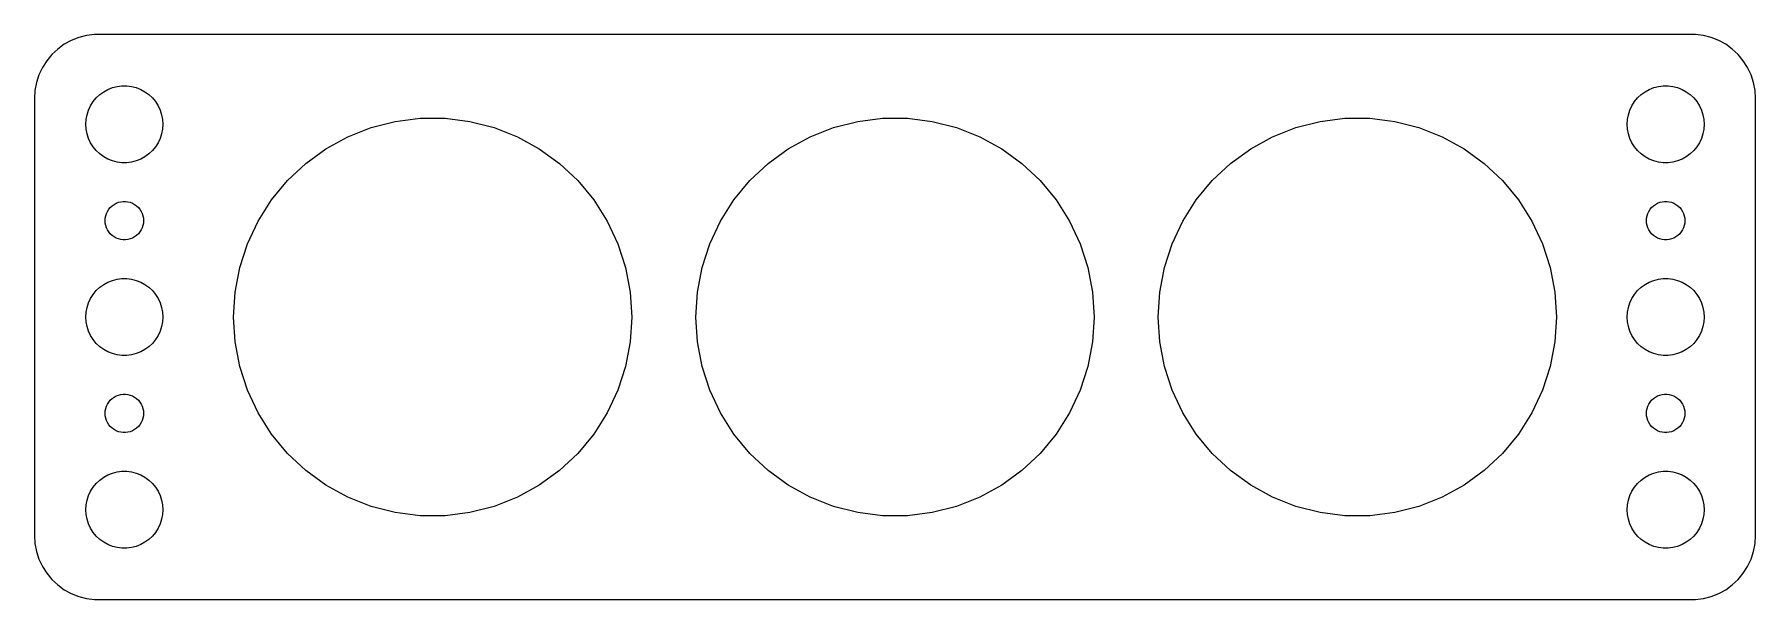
# Model space of a CAD drawing. Header units: metres. Extents: x -67 to 67, y -22 to 22.
import ezdxf

# ---------------------------------------------------------------- set-up
doc = ezdxf.new("R2010")
doc.units = ezdxf.units.M

msp = doc.modelspace()

# ---------------------------------------------------------------- linework, layer by layer
for p, q in [((-64.1289, 21.5241), (-64.6791, 21.2216)), ((-63.5451, 21.7553), (-64.1289, 21.5241)), ((-62.9369, 21.9114), (-63.5451, 21.7553)), ((-62.3139, 21.9901), (-62.9369, 21.9114)), ((62.3139, 21.9901), (-62.3139, 21.9901)), ((62.9369, 21.9114), (62.3139, 21.9901)), ((63.5451, 21.7553), (62.9369, 21.9114)), ((64.1289, 21.5241), (63.5451, 21.7553)), ((64.6791, 21.2216), (64.1289, 21.5241)), ((-65.6448, 20.4227), (-66.0451, 19.9389)), ((-65.1871, 20.8526), (-65.6448, 20.4227)), ((-64.6791, 21.2216), (-65.1871, 20.8526)), ((65.1871, 20.8526), (64.6791, 21.2216)), ((65.6448, 20.4227), (65.1871, 20.8526)), ((66.0451, 19.9389), (65.6448, 20.4227)), ((-66.6489, 18.8406), (-66.8429, 18.2434)), ((-66.3815, 19.4088), (-66.6489, 18.8406)), ((-66.0451, 19.9389), (-66.3815, 19.4088)), ((66.3815, 19.4088), (66.0451, 19.9389)), ((66.6489, 18.8406), (66.3815, 19.4088)), ((66.8429, 18.2434), (66.6489, 18.8406)), ((-66.9606, 17.6267), (-67, 17)), ((-66.8429, 18.2434), (-66.9606, 17.6267)), ((-61.9123, 17.3115), (-61.6075, 17.533)), ((-61.6075, 17.533), (-61.2773, 17.7145)), ((-61.2773, 17.7145), (-60.927, 17.8532)), ((-60.927, 17.8532), (-60.5621, 17.9469)), ((-60.5621, 17.9469), (-60.1884, 17.9941)), ((-60.1884, 17.9941), (-59.8116, 17.9941)), ((-59.8116, 17.9941), (-59.4379, 17.9469)), ((-59.4379, 17.9469), (-59.0729, 17.8532)), ((-59.0729, 17.8532), (-58.7227, 17.7145)), ((-58.7227, 17.7145), (-58.3925, 17.533)), ((-58.3925, 17.533), (-58.0877, 17.3115)), ((58.0877, 17.3115), (58.3925, 17.533)), ((58.3925, 17.533), (58.7227, 17.7145)), ((58.7227, 17.7145), (59.0729, 17.8532)), ((59.0729, 17.8532), (59.4379, 17.9469)), ((59.4379, 17.9469), (59.8116, 17.9941)), ((59.8116, 17.9941), (60.1884, 17.9941)), ((60.1884, 17.9941), (60.5621, 17.9469)), ((60.5621, 17.9469), (60.927, 17.8532)), ((60.927, 17.8532), (61.2773, 17.7145)), ((61.2773, 17.7145), (61.6075, 17.533)), ((61.6075, 17.533), (61.9123, 17.3115)), ((66.9606, 17.6267), (66.8429, 18.2434)), ((67, 17), (66.9606, 17.6267)), ((-67, 17), (-67, -17)), ((-62.9057, 15.7461), (-62.7893, 16.1044)), ((-62.7893, 16.1044), (-62.6289, 16.4453)), ((-62.6289, 16.4453), (-62.427, 16.7634)), ((-62.427, 16.7634), (-62.1869, 17.0536)), ((-62.1869, 17.0536), (-61.9123, 17.3115)), ((-58.0877, 17.3115), (-57.8131, 17.0536)), ((-57.8131, 17.0536), (-57.5729, 16.7634)), ((-57.5729, 16.7634), (-57.3711, 16.4453)), ((-57.3711, 16.4453), (-57.2107, 16.1044)), ((-57.2107, 16.1044), (-57.0942, 15.7461)), ((57.0942, 15.7461), (57.2107, 16.1044)), ((57.2107, 16.1044), (57.3711, 16.4453)), ((57.3711, 16.4453), (57.5729, 16.7634)), ((57.5729, 16.7634), (57.8131, 17.0536)), ((57.8131, 17.0536), (58.0877, 17.3115)), ((61.9123, 17.3115), (62.1869, 17.0536)), ((62.1869, 17.0536), (62.427, 16.7634)), ((62.427, 16.7634), (62.6289, 16.4453)), ((62.6289, 16.4453), (62.7893, 16.1044)), ((62.7893, 16.1044), (62.9057, 15.7461)), ((67, -17), (67, 17)), ((-63, 15), (-62.9763, 15.376)), ((-62.9763, 14.624), (-63, 15)), ((-62.9763, 15.376), (-62.9057, 15.7461)), ((-57.0942, 15.7461), (-57.0237, 15.376)), ((-57.0237, 15.376), (-57, 15)), ((-57, 15), (-57.0237, 14.624)), ((-42.5996, 14.0248), (-40.7898, 14.7414)), ((-40.7898, 14.7414), (-38.9044, 15.2254)), ((-38.9044, 15.2254), (-36.9733, 15.4694)), ((-36.9733, 15.4694), (-35.0267, 15.4694)), ((-35.0267, 15.4694), (-33.0956, 15.2254)), ((-33.0956, 15.2254), (-31.2102, 14.7414)), ((-31.2102, 14.7414), (-29.4004, 14.0248)), ((-6.59958, 14.0248), (-4.78975, 14.7414)), ((-4.78975, 14.7414), (-2.9044, 15.2254)), ((-2.9044, 15.2254), (-0.97325, 15.4694)), ((-0.97325, 15.4694), (0.97325, 15.4694)), ((0.97325, 15.4694), (2.9044, 15.2254)), ((2.9044, 15.2254), (4.78975, 14.7414)), ((4.78975, 14.7414), (6.59958, 14.0248)), ((29.4004, 14.0248), (31.2102, 14.7414)), ((31.2102, 14.7414), (33.0956, 15.2254)), ((33.0956, 15.2254), (35.0267, 15.4694)), ((35.0267, 15.4694), (36.9733, 15.4694)), ((36.9733, 15.4694), (38.9044, 15.2254)), ((38.9044, 15.2254), (40.7898, 14.7414)), ((40.7898, 14.7414), (42.5996, 14.0248)), ((57, 15), (57.0237, 15.376)), ((57.0237, 14.624), (57, 15)), ((57.0237, 15.376), (57.0942, 15.7461)), ((62.9057, 15.7461), (62.9763, 15.376)), ((62.9763, 15.376), (63, 15)), ((63, 15), (62.9763, 14.624)), ((-62.9057, 14.2539), (-62.9763, 14.624)), ((-62.7893, 13.8956), (-62.9057, 14.2539)), ((-62.6289, 13.5547), (-62.7893, 13.8956)), ((-62.427, 13.2366), (-62.6289, 13.5547)), ((-57.3711, 13.5547), (-57.5729, 13.2366)), ((-57.2107, 13.8956), (-57.3711, 13.5547)), ((-57.0942, 14.2539), (-57.2107, 13.8956)), ((-57.0237, 14.624), (-57.0942, 14.2539)), ((-44.3053, 13.0871), (-42.5996, 14.0248)), ((-29.4004, 14.0248), (-27.6947, 13.0871)), ((-8.30531, 13.0871), (-6.59958, 14.0248)), ((6.59958, 14.0248), (8.30531, 13.0871)), ((27.6947, 13.0871), (29.4004, 14.0248)), ((42.5996, 14.0248), (44.3053, 13.0871)), ((57.0942, 14.2539), (57.0237, 14.624)), ((57.2107, 13.8956), (57.0942, 14.2539)), ((57.3711, 13.5547), (57.2107, 13.8956)), ((57.5729, 13.2366), (57.3711, 13.5547)), ((62.6289, 13.5547), (62.427, 13.2366)), ((62.7893, 13.8956), (62.6289, 13.5547)), ((62.9057, 14.2539), (62.7893, 13.8956)), ((62.9763, 14.624), (62.9057, 14.2539)), ((-62.1869, 12.9464), (-62.427, 13.2366)), ((-61.9123, 12.6884), (-62.1869, 12.9464)), ((-61.6075, 12.467), (-61.9123, 12.6884)), ((-61.2773, 12.2855), (-61.6075, 12.467)), ((-60.927, 12.1468), (-61.2773, 12.2855)), ((-60.5621, 12.0531), (-60.927, 12.1468)), ((-59.0729, 12.1468), (-59.4379, 12.0531)), ((-58.7227, 12.2855), (-59.0729, 12.1468)), ((-58.3925, 12.467), (-58.7227, 12.2855)), ((-58.0877, 12.6884), (-58.3925, 12.467)), ((-57.8131, 12.9464), (-58.0877, 12.6884)), ((-57.5729, 13.2366), (-57.8131, 12.9464)), ((-45.8801, 11.9429), (-44.3053, 13.0871)), ((-27.6947, 13.0871), (-26.1199, 11.9429)), ((-9.88007, 11.9429), (-8.30531, 13.0871)), ((8.30531, 13.0871), (9.88007, 11.9429)), ((26.1199, 11.9429), (27.6947, 13.0871)), ((44.3053, 13.0871), (45.8801, 11.9429)), ((57.8131, 12.9464), (57.5729, 13.2366)), ((58.0877, 12.6884), (57.8131, 12.9464)), ((58.3925, 12.467), (58.0877, 12.6884)), ((58.7227, 12.2855), (58.3925, 12.467)), ((59.0729, 12.1468), (58.7227, 12.2855)), ((59.4379, 12.0531), (59.0729, 12.1468)), ((60.927, 12.1468), (60.5621, 12.0531)), ((61.2773, 12.2855), (60.927, 12.1468)), ((61.6075, 12.467), (61.2773, 12.2855)), ((61.9123, 12.6884), (61.6075, 12.467)), ((62.1869, 12.9464), (61.9123, 12.6884)), ((62.427, 13.2366), (62.1869, 12.9464)), ((-60.1884, 12.0059), (-60.5621, 12.0531)), ((-59.8116, 12.0059), (-60.1884, 12.0059)), ((-59.4379, 12.0531), (-59.8116, 12.0059)), ((-47.299, 10.6105), (-45.8801, 11.9429)), ((-26.1199, 11.9429), (-24.701, 10.6105)), ((-11.299, 10.6105), (-9.88007, 11.9429)), ((9.88007, 11.9429), (11.299, 10.6105)), ((24.701, 10.6105), (26.1199, 11.9429)), ((45.8801, 11.9429), (47.299, 10.6105)), ((59.8116, 12.0059), (59.4379, 12.0531)), ((60.1884, 12.0059), (59.8116, 12.0059)), ((60.5621, 12.0531), (60.1884, 12.0059)), ((-48.5398, 9.11066), (-47.299, 10.6105)), ((-24.701, 10.6105), (-23.4602, 9.11066)), ((-12.5397, 9.11066), (-11.299, 10.6105)), ((11.299, 10.6105), (12.5397, 9.11066)), ((23.4602, 9.11066), (24.701, 10.6105)), ((47.299, 10.6105), (48.5398, 9.11066)), ((-61.4529, 7.87303), (-61.3947, 8.05219)), ((-61.3947, 8.05219), (-61.3145, 8.22263)), ((-61.3145, 8.22263), (-61.2135, 8.38167)), ((-61.2135, 8.38167), (-61.0934, 8.52681)), ((-61.0934, 8.52681), (-60.9561, 8.65576)), ((-60.9561, 8.65576), (-60.8037, 8.76648)), ((-60.8037, 8.76648), (-60.6387, 8.85724)), ((-60.6387, 8.85724), (-60.4635, 8.92657)), ((-60.4635, 8.92657), (-60.2811, 8.97342)), ((-60.2811, 8.97342), (-60.0942, 8.99704)), ((-60.0942, 8.99704), (-59.9058, 8.99704)), ((-59.9058, 8.99704), (-59.7189, 8.97342)), ((-59.7189, 8.97342), (-59.5365, 8.92657)), ((-59.5365, 8.92657), (-59.3613, 8.85724)), ((-59.3613, 8.85724), (-59.1963, 8.76648)), ((-59.1963, 8.76648), (-59.0439, 8.65576)), ((-59.0439, 8.65576), (-58.9065, 8.52681)), ((-58.9065, 8.52681), (-58.7865, 8.38167)), ((-58.7865, 8.38167), (-58.6855, 8.22263)), ((-58.6855, 8.22263), (-58.6053, 8.05219)), ((-58.6053, 8.05219), (-58.5471, 7.87303)), ((-49.5827, 7.46718), (-48.5398, 9.11066)), ((-23.4602, 9.11066), (-22.4172, 7.46718)), ((-13.5827, 7.46718), (-12.5397, 9.11066)), ((12.5397, 9.11066), (13.5827, 7.46718)), ((22.4172, 7.46718), (23.4602, 9.11066)), ((48.5398, 9.11066), (49.5827, 7.46718)), ((58.5471, 7.87303), (58.6053, 8.05219)), ((58.6053, 8.05219), (58.6855, 8.22263)), ((58.6855, 8.22263), (58.7865, 8.38167)), ((58.7865, 8.38167), (58.9065, 8.52681)), ((58.9065, 8.52681), (59.0439, 8.65576)), ((59.0439, 8.65576), (59.1963, 8.76648)), ((59.1963, 8.76648), (59.3613, 8.85724)), ((59.3613, 8.85724), (59.5365, 8.92657)), ((59.5365, 8.92657), (59.7189, 8.97342)), ((59.7189, 8.97342), (59.9058, 8.99704)), ((59.9058, 8.99704), (60.0942, 8.99704)), ((60.0942, 8.99704), (60.2811, 8.97342)), ((60.2811, 8.97342), (60.4635, 8.92657)), ((60.4635, 8.92657), (60.6387, 8.85724)), ((60.6387, 8.85724), (60.8037, 8.76648)), ((60.8037, 8.76648), (60.9561, 8.65576)), ((60.9561, 8.65576), (61.0934, 8.52681)), ((61.0934, 8.52681), (61.2135, 8.38167)), ((61.2135, 8.38167), (61.3145, 8.22263)), ((61.3145, 8.22263), (61.3947, 8.05219)), ((61.3947, 8.05219), (61.4529, 7.87303)), ((-61.5, 7.5), (-61.4882, 7.68799)), ((-61.4882, 7.312), (-61.5, 7.5)), ((-61.4882, 7.68799), (-61.4529, 7.87303)), ((-61.4529, 7.12695), (-61.4882, 7.312)), ((-61.3947, 6.9478), (-61.4529, 7.12695)), ((-61.3145, 6.77736), (-61.3947, 6.9478)), ((-61.2135, 6.61832), (-61.3145, 6.77736)), ((-58.6855, 6.77736), (-58.7865, 6.61832)), ((-58.6053, 6.9478), (-58.6855, 6.77736)), ((-58.5471, 7.12695), (-58.6053, 6.9478)), ((-58.5471, 7.87303), (-58.5118, 7.68799)), ((-58.5118, 7.312), (-58.5471, 7.12695)), ((-58.5118, 7.68799), (-58.5, 7.5)), ((-58.5, 7.5), (-58.5118, 7.312)), ((-50.4115, 5.70592), (-49.5827, 7.46718)), ((-22.4172, 7.46718), (-21.5885, 5.70592)), ((-14.4115, 5.70592), (-13.5827, 7.46718)), ((13.5827, 7.46718), (14.4115, 5.70592)), ((21.5885, 5.70592), (22.4172, 7.46718)), ((49.5827, 7.46718), (50.4115, 5.70592)), ((58.5, 7.5), (58.5118, 7.68799)), ((58.5118, 7.312), (58.5, 7.5)), ((58.5118, 7.68799), (58.5471, 7.87303)), ((58.5471, 7.12695), (58.5118, 7.312)), ((58.6053, 6.9478), (58.5471, 7.12695)), ((58.6855, 6.77736), (58.6053, 6.9478)), ((58.7865, 6.61832), (58.6855, 6.77736)), ((61.3145, 6.77736), (61.2135, 6.61832)), ((61.3947, 6.9478), (61.3145, 6.77736)), ((61.4529, 7.12695), (61.3947, 6.9478)), ((61.4529, 7.87303), (61.4882, 7.68799)), ((61.4882, 7.312), (61.4529, 7.12695)), ((61.4882, 7.68799), (61.5, 7.5)), ((61.5, 7.5), (61.4882, 7.312)), ((-61.0934, 6.47318), (-61.2135, 6.61832)), ((-60.9561, 6.34422), (-61.0934, 6.47318)), ((-60.8037, 6.23351), (-60.9561, 6.34422)), ((-60.6387, 6.14275), (-60.8037, 6.23351)), ((-60.4635, 6.07341), (-60.6387, 6.14275)), ((-60.2811, 6.02657), (-60.4635, 6.07341)), ((-60.0942, 6.00294), (-60.2811, 6.02657)), ((-59.9058, 6.00294), (-60.0942, 6.00294)), ((-59.7189, 6.02657), (-59.9058, 6.00294)), ((-59.5365, 6.07341), (-59.7189, 6.02657)), ((-59.3613, 6.14275), (-59.5365, 6.07341)), ((-59.1963, 6.23351), (-59.3613, 6.14275)), ((-59.0439, 6.34422), (-59.1963, 6.23351)), ((-58.9065, 6.47318), (-59.0439, 6.34422)), ((-58.7865, 6.61832), (-58.9065, 6.47318)), ((-51.013, 3.85469), (-50.4115, 5.70592)), ((-21.5885, 5.70592), (-20.987, 3.85469)), ((-15.013, 3.85469), (-14.4115, 5.70592)), ((14.4115, 5.70592), (15.013, 3.85469)), ((20.987, 3.85469), (21.5885, 5.70592)), ((50.4115, 5.70592), (51.013, 3.85469)), ((58.9065, 6.47318), (58.7865, 6.61832)), ((59.0439, 6.34422), (58.9065, 6.47318)), ((59.1963, 6.23351), (59.0439, 6.34422)), ((59.3613, 6.14275), (59.1963, 6.23351)), ((59.5365, 6.07341), (59.3613, 6.14275)), ((59.7189, 6.02657), (59.5365, 6.07341)), ((59.9058, 6.00294), (59.7189, 6.02657)), ((60.0942, 6.00294), (59.9058, 6.00294)), ((60.2811, 6.02657), (60.0942, 6.00294)), ((60.4635, 6.07341), (60.2811, 6.02657)), ((60.6387, 6.14275), (60.4635, 6.07341)), ((60.8037, 6.23351), (60.6387, 6.14275)), ((60.9561, 6.34422), (60.8037, 6.23351)), ((61.0934, 6.47318), (60.9561, 6.34422)), ((61.2135, 6.61832), (61.0934, 6.47318)), ((-61.6075, 2.53297), (-61.2773, 2.71448)), ((-61.2773, 2.71448), (-60.927, 2.85316)), ((-60.927, 2.85316), (-60.5621, 2.94685)), ((-60.5621, 2.94685), (-60.1884, 2.99408)), ((-60.1884, 2.99408), (-59.8116, 2.99408)), ((-59.8116, 2.99408), (-59.4379, 2.94685)), ((-59.4379, 2.94685), (-59.0729, 2.85316)), ((-59.0729, 2.85316), (-58.7227, 2.71448)), ((-58.7227, 2.71448), (-58.3925, 2.53297)), ((-51.3778, 1.94266), (-51.013, 3.85469)), ((-20.987, 3.85469), (-20.6222, 1.94266)), ((-15.3778, 1.94266), (-15.013, 3.85469)), ((15.013, 3.85469), (15.3778, 1.94266)), ((20.6222, 1.94266), (20.987, 3.85469)), ((51.013, 3.85469), (51.3778, 1.94266)), ((58.3925, 2.53297), (58.7227, 2.71448)), ((58.7227, 2.71448), (59.0729, 2.85316)), ((59.0729, 2.85316), (59.4379, 2.94685)), ((59.4379, 2.94685), (59.8116, 2.99408)), ((59.8116, 2.99408), (60.1884, 2.99408)), ((60.1884, 2.99408), (60.5621, 2.94685)), ((60.5621, 2.94685), (60.927, 2.85316)), ((60.927, 2.85316), (61.2773, 2.71448)), ((61.2773, 2.71448), (61.6075, 2.53297)), ((-62.7893, 1.10437), (-62.6289, 1.44525)), ((-62.6289, 1.44525), (-62.427, 1.76335)), ((-62.427, 1.76335), (-62.1869, 2.05363)), ((-62.1869, 2.05363), (-61.9123, 2.31154)), ((-61.9123, 2.31154), (-61.6075, 2.53297)), ((-58.3925, 2.53297), (-58.0877, 2.31154)), ((-58.0877, 2.31154), (-57.8131, 2.05363)), ((-57.8131, 2.05363), (-57.5729, 1.76335)), ((-57.5729, 1.76335), (-57.3711, 1.44525)), ((-57.3711, 1.44525), (-57.2107, 1.10437)), ((-51.5, 0), (-51.3778, 1.94266)), ((-20.6222, 1.94266), (-20.5, 0)), ((-15.5, 0), (-15.3778, 1.94266)), ((15.3778, 1.94266), (15.5, 0)), ((20.5, 0), (20.6222, 1.94266)), ((51.3778, 1.94266), (51.5, 0)), ((57.2107, 1.10437), (57.3711, 1.44525)), ((57.3711, 1.44525), (57.5729, 1.76335)), ((57.5729, 1.76335), (57.8131, 2.05363)), ((57.8131, 2.05363), (58.0877, 2.31154)), ((58.0877, 2.31154), (58.3925, 2.53297)), ((61.6075, 2.53297), (61.9123, 2.31154)), ((61.9123, 2.31154), (62.1869, 2.05363)), ((62.1869, 2.05363), (62.427, 1.76335)), ((62.427, 1.76335), (62.6289, 1.44525)), ((62.6289, 1.44525), (62.7893, 1.10437)), ((-63, 0), (-62.9763, 0.37599)), ((-62.9763, -0.37599), (-63, 0)), ((-62.9763, 0.37599), (-62.9057, 0.74606)), ((-62.9057, 0.74606), (-62.7893, 1.10437)), ((-57.2107, 1.10437), (-57.0942, 0.74606)), ((-57.0942, 0.74606), (-57.0237, 0.37599)), ((-57.0237, 0.37599), (-57, 0)), ((-57, 0), (-57.0237, -0.37599)), ((-51.3778, -1.94266), (-51.5, 0)), ((-20.5, 0), (-20.6222, -1.94266)), ((-15.3778, -1.94266), (-15.5, 0)), ((15.5, 0), (15.3778, -1.94266)), ((20.6222, -1.94266), (20.5, 0)), ((51.5, 0), (51.3778, -1.94266)), ((57, 0), (57.0237, 0.37599)), ((57.0237, -0.37599), (57, 0)), ((57.0237, 0.37599), (57.0942, 0.74606)), ((57.0942, 0.74606), (57.2107, 1.10437)), ((62.7893, 1.10437), (62.9057, 0.74606)), ((62.9057, 0.74606), (62.9763, 0.37599)), ((62.9763, 0.37599), (63, 0)), ((63, 0), (62.9763, -0.37599)), ((-62.9057, -0.74606), (-62.9763, -0.37599)), ((-62.7893, -1.10437), (-62.9057, -0.74606)), ((-62.6289, -1.44525), (-62.7893, -1.10437)), ((-57.2107, -1.10437), (-57.3711, -1.44525)), ((-57.0942, -0.74606), (-57.2107, -1.10437)), ((-57.0237, -0.37599), (-57.0942, -0.74606)), ((57.0942, -0.74606), (57.0237, -0.37599)), ((57.2107, -1.10437), (57.0942, -0.74606)), ((57.3711, -1.44525), (57.2107, -1.10437)), ((62.7893, -1.10437), (62.6289, -1.44525)), ((62.9057, -0.74606), (62.7893, -1.10437)), ((62.9763, -0.37599), (62.9057, -0.74606)), ((-62.427, -1.76335), (-62.6289, -1.44525)), ((-62.1869, -2.05363), (-62.427, -1.76335)), ((-61.9123, -2.31154), (-62.1869, -2.05363)), ((-61.6075, -2.53297), (-61.9123, -2.31154)), ((-61.2773, -2.71448), (-61.6075, -2.53297)), ((-58.3925, -2.53297), (-58.7227, -2.71448)), ((-58.0877, -2.31154), (-58.3925, -2.53297)), ((-57.8131, -2.05363), (-58.0877, -2.31154)), ((-57.5729, -1.76335), (-57.8131, -2.05363)), ((-57.3711, -1.44525), (-57.5729, -1.76335)), ((-51.013, -3.85469), (-51.3778, -1.94266)), ((-20.6222, -1.94266), (-20.987, -3.85469)), ((-15.013, -3.85469), (-15.3778, -1.94266)), ((15.3778, -1.94266), (15.013, -3.85469)), ((20.987, -3.85469), (20.6222, -1.94266)), ((51.3778, -1.94266), (51.013, -3.85469)), ((57.5729, -1.76335), (57.3711, -1.44525)), ((57.8131, -2.05363), (57.5729, -1.76335)), ((58.0877, -2.31154), (57.8131, -2.05363)), ((58.3925, -2.53297), (58.0877, -2.31154)), ((58.7227, -2.71448), (58.3925, -2.53297)), ((61.6075, -2.53297), (61.2773, -2.71448)), ((61.9123, -2.31154), (61.6075, -2.53297)), ((62.1869, -2.05363), (61.9123, -2.31154)), ((62.427, -1.76335), (62.1869, -2.05363)), ((62.6289, -1.44525), (62.427, -1.76335)), ((-60.927, -2.85316), (-61.2773, -2.71448)), ((-60.5621, -2.94685), (-60.927, -2.85316)), ((-60.1884, -2.99408), (-60.5621, -2.94685)), ((-59.8116, -2.99408), (-60.1884, -2.99408)), ((-59.4379, -2.94685), (-59.8116, -2.99408)), ((-59.0729, -2.85316), (-59.4379, -2.94685)), ((-58.7227, -2.71448), (-59.0729, -2.85316)), ((-50.4115, -5.70592), (-51.013, -3.85469)), ((-20.987, -3.85469), (-21.5885, -5.70592)), ((-14.4115, -5.70592), (-15.013, -3.85469)), ((15.013, -3.85469), (14.4115, -5.70592)), ((21.5885, -5.70592), (20.987, -3.85469)), ((51.013, -3.85469), (50.4115, -5.70592)), ((59.0729, -2.85316), (58.7227, -2.71448)), ((59.4379, -2.94685), (59.0729, -2.85316)), ((59.8116, -2.99408), (59.4379, -2.94685)), ((60.1884, -2.99408), (59.8116, -2.99408)), ((60.5621, -2.94685), (60.1884, -2.99408)), ((60.927, -2.85316), (60.5621, -2.94685)), ((61.2773, -2.71448), (60.927, -2.85316)), ((-61.3145, -6.77736), (-61.2135, -6.61832)), ((-61.2135, -6.61832), (-61.0934, -6.47318)), ((-61.0934, -6.47318), (-60.9561, -6.34422)), ((-60.9561, -6.34422), (-60.8037, -6.23351)), ((-60.8037, -6.23351), (-60.6387, -6.14275)), ((-60.6387, -6.14275), (-60.4635, -6.07341)), ((-60.4635, -6.07341), (-60.2811, -6.02657)), ((-60.2811, -6.02657), (-60.0942, -6.00294)), ((-60.0942, -6.00294), (-59.9058, -6.00294)), ((-59.9058, -6.00294), (-59.7189, -6.02657)), ((-59.7189, -6.02657), (-59.5365, -6.07341)), ((-59.5365, -6.07341), (-59.3613, -6.14275)), ((-59.3613, -6.14275), (-59.1963, -6.23351)), ((-59.1963, -6.23351), (-59.0439, -6.34422)), ((-59.0439, -6.34422), (-58.9065, -6.47318)), ((-58.9065, -6.47318), (-58.7865, -6.61832)), ((-58.7865, -6.61832), (-58.6855, -6.77736)), ((-49.5827, -7.46718), (-50.4115, -5.70592)), ((-21.5885, -5.70592), (-22.4172, -7.46718)), ((-13.5827, -7.46718), (-14.4115, -5.70592)), ((14.4115, -5.70592), (13.5827, -7.46718)), ((22.4172, -7.46718), (21.5885, -5.70592)), ((50.4115, -5.70592), (49.5827, -7.46718)), ((58.6855, -6.77736), (58.7865, -6.61832)), ((58.7865, -6.61832), (58.9065, -6.47318)), ((58.9065, -6.47318), (59.0439, -6.34422)), ((59.0439, -6.34422), (59.1963, -6.23351)), ((59.1963, -6.23351), (59.3613, -6.14275)), ((59.3613, -6.14275), (59.5365, -6.07341)), ((59.5365, -6.07341), (59.7189, -6.02657)), ((59.7189, -6.02657), (59.9058, -6.00294)), ((59.9058, -6.00294), (60.0942, -6.00294)), ((60.0942, -6.00294), (60.2811, -6.02657)), ((60.2811, -6.02657), (60.4635, -6.07341)), ((60.4635, -6.07341), (60.6387, -6.14275)), ((60.6387, -6.14275), (60.8037, -6.23351)), ((60.8037, -6.23351), (60.9561, -6.34422)), ((60.9561, -6.34422), (61.0934, -6.47318)), ((61.0934, -6.47318), (61.2135, -6.61832)), ((61.2135, -6.61832), (61.3145, -6.77736)), ((-61.5, -7.5), (-61.4882, -7.312)), ((-61.4882, -7.68799), (-61.5, -7.5)), ((-61.4882, -7.312), (-61.4529, -7.12695)), ((-61.4529, -7.87303), (-61.4882, -7.68799)), ((-61.4529, -7.12695), (-61.3947, -6.9478)), ((-61.3947, -8.05219), (-61.4529, -7.87303)), ((-61.3947, -6.9478), (-61.3145, -6.77736)), ((-58.6855, -6.77736), (-58.6053, -6.9478)), ((-58.6053, -6.9478), (-58.5471, -7.12695)), ((-58.5471, -7.87303), (-58.6053, -8.05219)), ((-58.5471, -7.12695), (-58.5118, -7.312)), ((-58.5118, -7.68799), (-58.5471, -7.87303)), ((-58.5118, -7.312), (-58.5, -7.5)), ((-58.5, -7.5), (-58.5118, -7.68799)), ((-48.5398, -9.11066), (-49.5827, -7.46718)), ((-22.4172, -7.46718), (-23.4602, -9.11066)), ((-12.5397, -9.11066), (-13.5827, -7.46718)), ((13.5827, -7.46718), (12.5397, -9.11066)), ((23.4602, -9.11066), (22.4172, -7.46718)), ((49.5827, -7.46718), (48.5398, -9.11066)), ((58.5, -7.5), (58.5118, -7.312)), ((58.5118, -7.68799), (58.5, -7.5)), ((58.5118, -7.312), (58.5471, -7.12695)), ((58.5471, -7.87303), (58.5118, -7.68799)), ((58.5471, -7.12695), (58.6053, -6.9478)), ((58.6053, -8.05219), (58.5471, -7.87303)), ((58.6053, -6.9478), (58.6855, -6.77736)), ((61.3145, -6.77736), (61.3947, -6.9478)), ((61.3947, -6.9478), (61.4529, -7.12695)), ((61.4529, -7.87303), (61.3947, -8.05219)), ((61.4529, -7.12695), (61.4882, -7.312)), ((61.4882, -7.68799), (61.4529, -7.87303)), ((61.4882, -7.312), (61.5, -7.5)), ((61.5, -7.5), (61.4882, -7.68799)), ((-61.3145, -8.22263), (-61.3947, -8.05219)), ((-61.2135, -8.38167), (-61.3145, -8.22263)), ((-61.0934, -8.52681), (-61.2135, -8.38167)), ((-60.9561, -8.65576), (-61.0934, -8.52681)), ((-60.8037, -8.76648), (-60.9561, -8.65576)), ((-60.6387, -8.85724), (-60.8037, -8.76648)), ((-60.4635, -8.92657), (-60.6387, -8.85724)), ((-60.2811, -8.97342), (-60.4635, -8.92657)), ((-60.0942, -8.99704), (-60.2811, -8.97342)), ((-59.9058, -8.99704), (-60.0942, -8.99704)), ((-59.7189, -8.97342), (-59.9058, -8.99704)), ((-59.5365, -8.92657), (-59.7189, -8.97342)), ((-59.3613, -8.85724), (-59.5365, -8.92657)), ((-59.1963, -8.76648), (-59.3613, -8.85724)), ((-59.0439, -8.65576), (-59.1963, -8.76648)), ((-58.9065, -8.52681), (-59.0439, -8.65576)), ((-58.7865, -8.38167), (-58.9065, -8.52681)), ((-58.6855, -8.22263), (-58.7865, -8.38167)), ((-58.6053, -8.05219), (-58.6855, -8.22263)), ((-47.299, -10.6105), (-48.5398, -9.11066)), ((-23.4602, -9.11066), (-24.701, -10.6105)), ((-11.299, -10.6105), (-12.5397, -9.11066)), ((12.5397, -9.11066), (11.299, -10.6105)), ((24.701, -10.6105), (23.4602, -9.11066)), ((48.5398, -9.11066), (47.299, -10.6105)), ((58.6855, -8.22263), (58.6053, -8.05219)), ((58.7865, -8.38167), (58.6855, -8.22263)), ((58.9065, -8.52681), (58.7865, -8.38167)), ((59.0439, -8.65576), (58.9065, -8.52681)), ((59.1963, -8.76648), (59.0439, -8.65576)), ((59.3613, -8.85724), (59.1963, -8.76648)), ((59.5365, -8.92657), (59.3613, -8.85724)), ((59.7189, -8.97342), (59.5365, -8.92657)), ((59.9058, -8.99704), (59.7189, -8.97342)), ((60.0942, -8.99704), (59.9058, -8.99704)), ((60.2811, -8.97342), (60.0942, -8.99704)), ((60.4635, -8.92657), (60.2811, -8.97342)), ((60.6387, -8.85724), (60.4635, -8.92657)), ((60.8037, -8.76648), (60.6387, -8.85724)), ((60.9561, -8.65576), (60.8037, -8.76648)), ((61.0934, -8.52681), (60.9561, -8.65576)), ((61.2135, -8.38167), (61.0934, -8.52681)), ((61.3145, -8.22263), (61.2135, -8.38167)), ((61.3947, -8.05219), (61.3145, -8.22263)), ((-45.8801, -11.9429), (-47.299, -10.6105)), ((-24.701, -10.6105), (-26.1199, -11.9429)), ((-9.88007, -11.9429), (-11.299, -10.6105)), ((11.299, -10.6105), (9.88007, -11.9429)), ((26.1199, -11.9429), (24.701, -10.6105)), ((47.299, -10.6105), (45.8801, -11.9429)), ((-60.927, -12.1468), (-60.5621, -12.0531)), ((-60.5621, -12.0531), (-60.1884, -12.0059)), ((-60.1884, -12.0059), (-59.8116, -12.0059)), ((-59.8116, -12.0059), (-59.4379, -12.0531)), ((-59.4379, -12.0531), (-59.0729, -12.1468)), ((-44.3053, -13.0871), (-45.8801, -11.9429)), ((-26.1199, -11.9429), (-27.6947, -13.0871)), ((-8.30531, -13.0871), (-9.88007, -11.9429)), ((9.88007, -11.9429), (8.30531, -13.0871)), ((27.6947, -13.0871), (26.1199, -11.9429)), ((45.8801, -11.9429), (44.3053, -13.0871)), ((59.0729, -12.1468), (59.4379, -12.0531)), ((59.4379, -12.0531), (59.8116, -12.0059)), ((59.8116, -12.0059), (60.1884, -12.0059)), ((60.1884, -12.0059), (60.5621, -12.0531)), ((60.5621, -12.0531), (60.927, -12.1468)), ((-62.6289, -13.5547), (-62.427, -13.2366)), ((-62.427, -13.2366), (-62.1869, -12.9464)), ((-62.1869, -12.9464), (-61.9123, -12.6884)), ((-61.9123, -12.6884), (-61.6075, -12.467)), ((-61.6075, -12.467), (-61.2773, -12.2855)), ((-61.2773, -12.2855), (-60.927, -12.1468)), ((-59.0729, -12.1468), (-58.7227, -12.2855)), ((-58.7227, -12.2855), (-58.3925, -12.467)), ((-58.3925, -12.467), (-58.0877, -12.6884)), ((-58.0877, -12.6884), (-57.8131, -12.9464)), ((-57.8131, -12.9464), (-57.5729, -13.2366)), ((-57.5729, -13.2366), (-57.3711, -13.5547)), ((-42.5996, -14.0248), (-44.3053, -13.0871)), ((-27.6947, -13.0871), (-29.4004, -14.0248)), ((-6.59958, -14.0248), (-8.30531, -13.0871)), ((8.30531, -13.0871), (6.59958, -14.0248)), ((29.4004, -14.0248), (27.6947, -13.0871)), ((44.3053, -13.0871), (42.5996, -14.0248)), ((57.3711, -13.5547), (57.5729, -13.2366)), ((57.5729, -13.2366), (57.8131, -12.9464)), ((57.8131, -12.9464), (58.0877, -12.6884)), ((58.0877, -12.6884), (58.3925, -12.467)), ((58.3925, -12.467), (58.7227, -12.2855)), ((58.7227, -12.2855), (59.0729, -12.1468)), ((60.927, -12.1468), (61.2773, -12.2855)), ((61.2773, -12.2855), (61.6075, -12.467)), ((61.6075, -12.467), (61.9123, -12.6884)), ((61.9123, -12.6884), (62.1869, -12.9464)), ((62.1869, -12.9464), (62.427, -13.2366)), ((62.427, -13.2366), (62.6289, -13.5547)), ((-63, -15), (-62.9763, -14.624)), ((-62.9763, -14.624), (-62.9057, -14.2539)), ((-62.9057, -14.2539), (-62.7893, -13.8956)), ((-62.7893, -13.8956), (-62.6289, -13.5547)), ((-57.3711, -13.5547), (-57.2107, -13.8956)), ((-57.2107, -13.8956), (-57.0942, -14.2539)), ((-57.0942, -14.2539), (-57.0237, -14.624)), ((-57.0237, -14.624), (-57, -15)), ((-40.7898, -14.7414), (-42.5996, -14.0248)), ((-29.4004, -14.0248), (-31.2102, -14.7414)), ((-4.78975, -14.7414), (-6.59958, -14.0248)), ((6.59958, -14.0248), (4.78975, -14.7414)), ((31.2102, -14.7414), (29.4004, -14.0248)), ((42.5996, -14.0248), (40.7898, -14.7414)), ((57, -15), (57.0237, -14.624)), ((57.0237, -14.624), (57.0942, -14.2539)), ((57.0942, -14.2539), (57.2107, -13.8956)), ((57.2107, -13.8956), (57.3711, -13.5547)), ((62.6289, -13.5547), (62.7893, -13.8956)), ((62.7893, -13.8956), (62.9057, -14.2539)), ((62.9057, -14.2539), (62.9763, -14.624)), ((62.9763, -14.624), (63, -15)), ((-62.9763, -15.376), (-63, -15)), ((-62.9057, -15.7461), (-62.9763, -15.376)), ((-62.7893, -16.1044), (-62.9057, -15.7461)), ((-57.0942, -15.7461), (-57.2107, -16.1044)), ((-57.0237, -15.376), (-57.0942, -15.7461)), ((-57, -15), (-57.0237, -15.376)), ((-38.9044, -15.2254), (-40.7898, -14.7414)), ((-36.9733, -15.4694), (-38.9044, -15.2254)), ((-35.0267, -15.4694), (-36.9733, -15.4694)), ((-33.0956, -15.2254), (-35.0267, -15.4694)), ((-31.2102, -14.7414), (-33.0956, -15.2254)), ((-2.9044, -15.2254), (-4.78975, -14.7414)), ((-0.97325, -15.4694), (-2.9044, -15.2254)), ((0.97325, -15.4694), (-0.97325, -15.4694)), ((2.9044, -15.2254), (0.97325, -15.4694)), ((4.78975, -14.7414), (2.9044, -15.2254)), ((33.0956, -15.2254), (31.2102, -14.7414)), ((35.0267, -15.4694), (33.0956, -15.2254)), ((36.9733, -15.4694), (35.0267, -15.4694)), ((38.9044, -15.2254), (36.9733, -15.4694)), ((40.7898, -14.7414), (38.9044, -15.2254)), ((57.0237, -15.376), (57, -15)), ((57.0942, -15.7461), (57.0237, -15.376)), ((57.2107, -16.1044), (57.0942, -15.7461)), ((62.9057, -15.7461), (62.7893, -16.1044)), ((62.9763, -15.376), (62.9057, -15.7461)), ((63, -15), (62.9763, -15.376)), ((-67, -17), (-66.9606, -17.6267)), ((-62.6289, -16.4453), (-62.7893, -16.1044)), ((-62.427, -16.7634), (-62.6289, -16.4453)), ((-62.1869, -17.0536), (-62.427, -16.7634)), ((-61.9123, -17.3115), (-62.1869, -17.0536)), ((-61.6075, -17.533), (-61.9123, -17.3115)), ((-58.0877, -17.3115), (-58.3925, -17.533)), ((-57.8131, -17.0536), (-58.0877, -17.3115)), ((-57.5729, -16.7634), (-57.8131, -17.0536)), ((-57.3711, -16.4453), (-57.5729, -16.7634)), ((-57.2107, -16.1044), (-57.3711, -16.4453)), ((57.3711, -16.4453), (57.2107, -16.1044)), ((57.5729, -16.7634), (57.3711, -16.4453)), ((57.8131, -17.0536), (57.5729, -16.7634)), ((58.0877, -17.3115), (57.8131, -17.0536)), ((58.3925, -17.533), (58.0877, -17.3115)), ((61.9123, -17.3115), (61.6075, -17.533)), ((62.1869, -17.0536), (61.9123, -17.3115)), ((62.427, -16.7634), (62.1869, -17.0536)), ((62.6289, -16.4453), (62.427, -16.7634)), ((62.7893, -16.1044), (62.6289, -16.4453)), ((66.9606, -17.6267), (67, -17)), ((-66.9606, -17.6267), (-66.8429, -18.2434)), ((-66.8429, -18.2434), (-66.6489, -18.8406)), ((-61.2773, -17.7145), (-61.6075, -17.533)), ((-60.927, -17.8532), (-61.2773, -17.7145)), ((-60.5621, -17.9469), (-60.927, -17.8532)), ((-60.1884, -17.9941), (-60.5621, -17.9469)), ((-59.8116, -17.9941), (-60.1884, -17.9941)), ((-59.4379, -17.9469), (-59.8116, -17.9941)), ((-59.0729, -17.8532), (-59.4379, -17.9469)), ((-58.7227, -17.7145), (-59.0729, -17.8532)), ((-58.3925, -17.533), (-58.7227, -17.7145)), ((58.7227, -17.7145), (58.3925, -17.533)), ((59.0729, -17.8532), (58.7227, -17.7145)), ((59.4379, -17.9469), (59.0729, -17.8532)), ((59.8116, -17.9941), (59.4379, -17.9469)), ((60.1884, -17.9941), (59.8116, -17.9941)), ((60.5621, -17.9469), (60.1884, -17.9941)), ((60.927, -17.8532), (60.5621, -17.9469)), ((61.2773, -17.7145), (60.927, -17.8532)), ((61.6075, -17.533), (61.2773, -17.7145)), ((66.6489, -18.8406), (66.8429, -18.2434)), ((66.8429, -18.2434), (66.9606, -17.6267)), ((-66.6489, -18.8406), (-66.3815, -19.4088)), ((-66.3815, -19.4088), (-66.0451, -19.9389)), ((-66.0451, -19.9389), (-65.6448, -20.4227)), ((65.6448, -20.4227), (66.0451, -19.9389)), ((66.0451, -19.9389), (66.3815, -19.4088)), ((66.3815, -19.4088), (66.6489, -18.8406)), ((-65.6448, -20.4227), (-65.1871, -20.8526)), ((-65.1871, -20.8526), (-64.6791, -21.2216)), ((-64.6791, -21.2216), (-64.1289, -21.5241)), ((64.1289, -21.5241), (64.6791, -21.2216)), ((64.6791, -21.2216), (65.1871, -20.8526)), ((65.1871, -20.8526), (65.6448, -20.4227)), ((-64.1289, -21.5241), (-63.5451, -21.7553)), ((-63.5451, -21.7553), (-62.9369, -21.9114)), ((-62.9369, -21.9114), (-62.3139, -21.9901)), ((-62.3139, -21.9901), (62.3139, -21.9901)), ((62.3139, -21.9901), (62.9369, -21.9114)), ((62.9369, -21.9114), (63.5451, -21.7553)), ((63.5451, -21.7553), (64.1289, -21.5241))]:
    msp.add_line(p, q)

doc.saveas('drawing.dxf')
